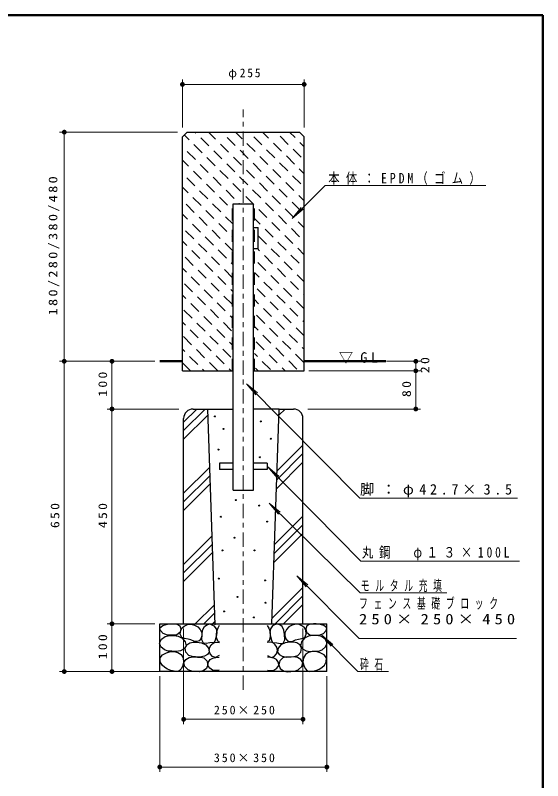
# Model space of a CAD drawing. Units: millimetres on the paper, with parts at other scales. Extents: x -385 to 0, y -5 to 267.
# Drawn here: x -110.4 to 0, y 106.7 to 267 of the extents above; entities that cross this region are included whole.
import ezdxf

# ---------------------------------------------------------------- set-up
doc = ezdxf.new("R2010")
doc.units = ezdxf.units.MM
doc.linetypes.add('USER1', pattern=[4.5, 2.5, -2])
doc.linetypes.add('USER2', pattern=[6, 3, -1, 1, -1])
doc.layers.add('LY_1', color=7, linetype='Continuous', lineweight=13)
doc.styles.add('ＭＳ ゴシック', font='')
doc.styles.get('ＭＳ ゴシック').set_extended_font_data('MS Gothic')

# ---------------------------------------------------------------- blocks, each defined once
blk = doc.blocks.new('filled_dot')
at = {"color": 0, "linetype": 'Continuous', "lineweight": -2, "const_width": 1.25}
blk.add_lwpolyline([(-0.625, 0, 1), (0.625, 0, 1)], format="xyb", close=True, dxfattribs=at)

msp = doc.modelspace()

# ---------------------------------------------------------------- linework, layer by layer
at = {"layer": 'LY_1', "lineweight": 50}
for p, q in [((0, 267), (-385, 267)), ((0, 0), (0, 267)), ((-80.201, 194.525), (-75.451, 194.525)), ((-49.951, 194.525), (-32.848, 194.525))]:
    msp.add_line(p, q, dxfattribs=at)
at = {"layer": 'LY_1'}
for p, q in [((-75.451, 243.525), (-75.451, 253.525)), ((-49.951, 243.525), (-49.951, 253.525)), ((-75.451, 252.525), (-49.951, 252.525)), ((-76.451, 242.525), (-101.201, 242.525)), ((-100.201, 194.525), (-100.201, 242.525)), ((-72.634, 242.34), (-72.819, 242.525)), ((-68.505, 241.039), (-69.991, 242.525)), ((-67.09, 242.453), (-67.162, 242.525)), ((-62.961, 241.152), (-64.334, 242.525)), ((-57.417, 241.265), (-58.677, 242.525)), ((-51.873, 241.378), (-53.02, 242.525)), ((-74.048, 240.925), (-75.049, 241.926)), ((-69.919, 239.624), (-71.616, 241.321)), ((-64.375, 239.737), (-66.072, 241.435)), ((-58.831, 239.851), (-60.528, 241.548)), ((-53.288, 239.964), (-54.985, 241.661)), ((-71.333, 238.21), (-73.03, 239.907)), ((-65.789, 238.323), (-67.486, 240.02)), ((-60.245, 238.436), (-61.943, 240.133)), ((-54.702, 238.55), (-56.399, 240.247)), ((-50.572, 237.248), (-52.269, 238.946)), ((-49.951, 239.456), (-50.855, 240.36)), ((-72.747, 236.796), (-74.444, 238.493)), ((-67.203, 236.909), (-68.9, 238.606)), ((-63.074, 235.608), (-64.771, 237.305)), ((-61.66, 237.022), (-63.357, 238.719)), ((-57.53, 235.721), (-59.227, 237.418)), ((-56.116, 237.135), (-57.813, 238.832)), ((-51.986, 235.834), (-53.684, 237.531)), ((-74.161, 235.382), (-75.451, 236.671)), ((-70.032, 234.081), (-71.729, 235.778)), ((-68.618, 235.495), (-70.315, 237.192)), ((-64.488, 234.194), (-66.185, 235.891)), ((-58.944, 234.307), (-60.641, 236.004)), ((-53.401, 234.42), (-55.098, 236.117)), ((-71.446, 232.666), (-73.143, 234.363)), ((-65.902, 232.78), (-67.599, 234.477)), ((-60.359, 232.893), (-62.056, 234.59)), ((-54.815, 233.006), (-56.512, 234.703)), ((-49.951, 233.799), (-50.968, 234.816)), ((-72.86, 231.252), (-74.557, 232.949)), ((-67.317, 231.365), (-69.014, 233.062)), ((-61.773, 231.478), (-63.47, 233.176)), ((-56.229, 231.592), (-57.926, 233.289)), ((-50.685, 231.705), (-52.382, 233.402)), ((-74.274, 229.838), (-75.451, 231.014)), ((-68.731, 229.951), (-70.428, 231.648)), ((-63.187, 230.064), (-64.884, 231.761)), ((-57.643, 230.177), (-59.34, 231.874)), ((-52.1, 230.291), (-53.797, 231.988)), ((-45.586, 231.339), (-52.487, 224.438)), ((-45.586, 231.339), (-11.919, 231.339)), ((-70.145, 228.537), (-71.842, 230.234)), ((-64.601, 228.65), (-66.298, 230.347)), ((-59.058, 228.763), (-60.755, 230.46)), ((-53.514, 228.876), (-55.211, 230.573)), ((-71.559, 227.123), (-73.256, 228.82)), ((-66.015, 227.236), (-67.713, 228.933)), ((-60.648, 227.525), (-62.169, 229.046)), ((-56.342, 226.048), (-58.039, 227.745)), ((-54.928, 227.462), (-56.625, 229.159)), ((-50.799, 226.161), (-52.496, 227.858)), ((-49.951, 228.142), (-51.081, 229.272)), ((-72.973, 225.708), (-74.67, 227.406)), ((-68.844, 224.407), (-70.541, 226.104)), ((-67.43, 225.822), (-69.127, 227.519)), ((-64.841, 226.061), (-64.997, 226.218)), ((-63.476, 227.525), (-63.583, 227.632)), ((-60.472, 227.349), (-60.561, 227.438)), ((-57.756, 224.634), (-59.454, 226.331)), ((-52.213, 224.747), (-53.91, 226.444)), ((-52.487, 224.438), (-50.559, 226.736)), ((-52.487, 224.438), (-50.189, 226.366)), ((-74.388, 224.294), (-75.451, 225.358)), ((-70.258, 222.993), (-71.955, 224.69)), ((-64.841, 223.233), (-66.411, 224.803)), ((-59.171, 223.219), (-60.561, 224.61)), ((-53.627, 223.333), (-55.324, 225.03)), ((-71.672, 221.579), (-73.369, 223.276)), ((-66.129, 221.692), (-67.826, 223.389)), ((-55.041, 221.918), (-56.738, 223.615)), ((-49.951, 222.485), (-51.195, 223.729)), ((-73.087, 220.165), (-74.784, 221.862)), ((-67.543, 220.278), (-69.24, 221.975)), ((-56.455, 220.504), (-58.152, 222.201)), ((-50.912, 220.617), (-52.609, 222.314)), ((-74.501, 218.751), (-75.451, 219.701)), ((-68.957, 218.864), (-70.654, 220.561)), ((-64.841, 220.404), (-65.11, 220.674)), ((-57.87, 219.09), (-59.561, 220.781)), ((-52.326, 219.203), (-54.023, 220.9)), ((-70.371, 217.449), (-72.068, 219.147)), ((-64.841, 217.576), (-66.525, 219.26)), ((-59.284, 217.676), (-59.733, 218.125)), ((-55.154, 216.375), (-56.851, 218.072)), ((-53.74, 217.789), (-55.437, 219.486)), ((-49.951, 216.828), (-51.308, 218.185)), ((-71.785, 216.035), (-73.483, 217.732)), ((-66.242, 216.148), (-67.939, 217.845)), ((-56.569, 214.96), (-58.266, 216.658)), ((-51.025, 215.074), (-52.722, 216.771)), ((-73.2, 214.621), (-74.897, 216.318)), ((-69.07, 213.32), (-70.767, 215.017)), ((-67.656, 214.734), (-69.353, 216.431)), ((-64.841, 214.748), (-65.224, 215.13)), ((-57.983, 213.546), (-59.68, 215.243)), ((-52.439, 213.659), (-54.136, 215.356)), ((-74.614, 213.207), (-75.451, 214.044)), ((-70.484, 211.906), (-72.181, 213.603)), ((-64.941, 212.019), (-66.638, 213.716)), ((-53.853, 212.245), (-55.55, 213.942)), ((-49.951, 214), (-50.007, 214.055)), ((-71.899, 210.492), (-73.596, 212.189)), ((-66.355, 210.605), (-68.052, 212.302)), ((-59.397, 212.132), (-60.361, 213.096)), ((-55.267, 210.831), (-56.965, 212.528)), ((-49.951, 211.171), (-51.421, 212.641)), ((-73.313, 209.077), (-75.01, 210.774)), ((-67.769, 209.19), (-69.466, 210.888)), ((-56.682, 209.417), (-58.379, 211.114)), ((-51.138, 209.53), (-52.835, 211.227)), ((-69.183, 207.776), (-70.88, 209.473)), ((-64.841, 209.091), (-65.337, 209.586)), ((-58.096, 208.003), (-59.793, 209.7)), ((-52.552, 208.116), (-54.249, 209.813)), ((-49.951, 208.343), (-50.12, 208.512)), ((-74.727, 207.663), (-75.451, 208.387)), ((-70.598, 206.362), (-72.295, 208.059)), ((-65.054, 206.475), (-66.751, 208.172)), ((-59.51, 206.588), (-60.361, 207.439)), ((-55.381, 205.287), (-57.078, 206.984)), ((-53.966, 206.701), (-55.663, 208.399)), ((-49.951, 205.514), (-51.534, 207.097)), ((-72.012, 204.948), (-73.709, 206.645)), ((-67.882, 203.647), (-69.579, 205.344)), ((-66.468, 205.061), (-68.165, 206.758)), ((-56.795, 203.873), (-58.492, 205.57)), ((-51.251, 203.986), (-52.948, 205.683)), ((-73.426, 203.534), (-75.123, 205.231)), ((-69.296, 202.233), (-70.994, 203.93)), ((-64.841, 203.434), (-65.45, 204.043)), ((-58.209, 202.459), (-59.906, 204.156)), ((-52.665, 202.572), (-54.362, 204.269)), ((-74.84, 202.119), (-75.451, 202.73)), ((-70.711, 200.818), (-72.408, 202.515)), ((-65.167, 200.931), (-66.864, 202.629)), ((-54.08, 201.158), (-55.777, 202.855)), ((-49.951, 202.686), (-50.233, 202.968)), ((-72.125, 199.404), (-73.822, 201.101)), ((-66.581, 199.517), (-68.278, 201.214)), ((-59.623, 201.045), (-60.361, 201.782)), ((-55.494, 199.744), (-57.191, 201.441)), ((-49.951, 199.858), (-51.647, 201.554)), ((-73.539, 197.99), (-75.236, 199.687)), ((-67.995, 198.103), (-69.692, 199.8)), ((-56.908, 198.329), (-58.605, 200.026)), ((-51.364, 198.442), (-53.061, 200.14)), ((-69.41, 196.689), (-71.107, 198.386)), ((-64.841, 197.777), (-65.563, 198.499)), ((-58.322, 196.915), (-60.019, 198.612)), ((-54.193, 195.614), (-55.89, 197.311)), ((-52.778, 197.028), (-54.476, 198.725)), ((-49.951, 197.029), (-50.346, 197.424)), ((-74.953, 196.576), (-75.451, 197.073)), ((-70.824, 195.275), (-72.521, 196.972)), ((-66.694, 193.974), (-68.391, 195.671)), ((-65.28, 195.388), (-66.977, 197.085)), ((-59.736, 195.501), (-60.361, 196.125)), ((-55.607, 194.2), (-57.304, 195.897)), ((-50.063, 194.313), (-51.76, 196.01)), ((-81.201, 194.525), (-101.201, 194.525)), ((-83.701, 194.525), (-101.201, 194.525)), ((-100.201, 129.525), (-100.201, 194.525)), ((-90.201, 184.525), (-90.201, 194.525)), ((-73.731, 192.525), (-75.349, 194.143)), ((-72.238, 193.86), (-73.935, 195.557)), ((-68.109, 192.559), (-69.806, 194.256)), ((-57.021, 192.786), (-58.718, 194.483)), ((-51.477, 192.899), (-53.174, 194.596)), ((-32.701, 194.525), (-25.574, 194.525)), ((-26.574, 194.525), (-26.574, 192.525)), ((-70.902, 192.525), (-71.22, 192.842)), ((-65.246, 192.525), (-65.676, 192.955)), ((-59.589, 192.525), (-60.132, 193.068)), ((-53.932, 192.525), (-54.589, 193.182)), ((-48.951, 192.525), (-25.574, 192.525)), ((-26.574, 192.525), (-26.574, 184.525)), ((-62.006, 189.827), (-60.088, 187.52)), ((-62.006, 189.827), (-59.717, 187.888)), ((-38.263, 165.862), (-62.006, 189.827)), ((-76.201, 184.525), (-91.201, 184.525)), ((-90.201, 139.525), (-90.201, 184.525)), ((-75.201, 179.994), (-70.67, 184.525)), ((-75.201, 181.79), (-72.466, 184.525)), ((-55.243, 183.25), (-53.968, 184.525)), ((-49.201, 184.525), (-25.574, 184.525)), ((-75.201, 178.198), (-70.158, 183.241)), ((-55.634, 171.546), (-50.201, 176.978)), ((-55.696, 169.688), (-50.201, 175.182)), ((-55.757, 167.83), (-50.201, 173.386)), ((-75.201, 166.884), (-69.794, 172.291)), ((-57.538, 172.392), (-55.625, 170.081)), ((-57.538, 172.392), (-55.253, 170.449)), ((-38.072, 152.667), (-57.538, 172.392)), ((-75.201, 165.088), (-69.736, 170.553)), ((-75.201, 163.292), (-69.678, 168.815)), ((-38.263, 165.862), (-5.263, 165.862)), ((-57.309, 164.799), (-55.362, 162.516)), ((-57.309, 164.799), (-54.996, 162.889)), ((-38.251, 146.038), (-57.309, 164.799)), ((-56.148, 156.126), (-50.201, 162.073)), ((-56.21, 154.268), (-50.201, 160.276)), ((-75.201, 151.978), (-69.314, 157.865)), ((-56.271, 152.41), (-50.201, 158.48)), ((-75.201, 150.182), (-69.256, 156.127)), ((-75.201, 148.386), (-69.199, 154.389)), ((-38.072, 152.667), (-4.868, 152.667)), ((-51.47, 149.608), (-49.553, 147.3)), ((-51.47, 149.608), (-49.182, 147.668)), ((-38.461, 136.469), (-51.47, 149.608)), ((-56.662, 140.706), (-50.201, 147.167)), ((-38.251, 146.038), (-20.095, 146.038)), ((-56.047, 139.525), (-50.201, 145.371)), ((-72.749, 139.525), (-68.834, 143.439)), ((-54.251, 139.525), (-50.201, 143.575)), ((-70.953, 139.525), (-68.777, 141.701)), ((-81.201, 139.525), (-91.201, 139.525)), ((-90.201, 129.525), (-90.201, 139.525)), ((-69.157, 139.525), (-68.719, 139.963)), ((-75.201, 138.525), (-75.201, 118.525)), ((-50.201, 138.525), (-50.201, 118.525)), ((-46.244, 137.147), (-44.318, 134.847)), ((-46.244, 137.147), (-43.948, 135.217)), ((-38.68, 129.57), (-46.244, 137.147)), ((-38.461, 136.469), (-5.461, 136.469)), ((-70.245, 129.525), (-101.201, 129.525)), ((-80.201, 128.525), (-80.201, 108.525)), ((-45.201, 128.525), (-45.201, 108.525)), ((-38.68, 129.57), (-32.272, 129.57)), ((-50.201, 119.525), (-75.201, 119.525)), ((-45.201, 109.525), (-80.201, 109.525))]:
    msp.add_line(p, q, dxfattribs=at)
at = {"layer": 'LY_1', "linetype": 'USER2'}
msp.add_line((-62.701, 125.687), (-62.701, 247.289), dxfattribs=at)
at = {"layer": 'LY_1', "lineweight": 25}
for p, q in [((-74.451, 242.525), (-75.451, 241.525)), ((-74.451, 242.525), (-50.951, 242.525)), ((-50.951, 242.525), (-49.951, 241.525)), ((-75.451, 192.525), (-75.451, 241.525)), ((-49.951, 192.525), (-49.951, 241.525)), ((-64.841, 167.525), (-64.841, 227.525)), ((-64.841, 227.525), (-60.561, 227.525)), ((-60.561, 167.525), (-60.561, 227.525)), ((-60.561, 222.525), (-59.561, 222.525)), ((-59.561, 218.125), (-59.561, 222.525)), ((-60.561, 218.125), (-59.561, 218.125)), ((-75.451, 192.525), (-64.841, 192.525)), ((-60.561, 192.525), (-49.951, 192.525)), ((-73.201, 184.525), (-70.201, 184.525)), ((-70.201, 184.525), (-64.841, 184.525)), ((-70.201, 184.525), (-68.698, 139.325)), ((-55.201, 184.525), (-60.561, 184.525)), ((-56.701, 139.525), (-55.201, 184.525)), ((-55.201, 184.525), (-52.201, 184.525)), ((-75.201, 139.525), (-75.201, 182.525)), ((-50.201, 139.525), (-50.201, 182.525)), ((-67.701, 173.175), (-67.701, 171.875)), ((-64.841, 173.175), (-67.701, 173.175)), ((-57.701, 173.175), (-60.561, 173.175)), ((-57.701, 173.175), (-57.701, 171.875)), ((-64.841, 171.875), (-67.701, 171.875)), ((-57.701, 171.875), (-60.561, 171.875)), ((-64.841, 167.525), (-60.561, 167.525)), ((-80.201, 129.525), (-80.201, 139.525)), ((-80.201, 139.525), (-45.201, 139.525)), ((-45.201, 129.525), (-45.201, 139.525)), ((-45.201, 129.525), (-80.201, 129.525))]:
    msp.add_line(p, q, dxfattribs=at)
at = {"layer": 'LY_1', "linetype": 'USER1'}
for p, q in [((-65.041, 192.525), (-65.041, 227.525)), ((-60.361, 192.525), (-60.361, 227.525))]:
    msp.add_line(p, q, dxfattribs=at)
at = {"layer": 'LY_1', "lineweight": 25}
for points in [[(-77.667, 137.175), (-78.605, 137.152), (-79.501, 137.522), (-80.023, 138.1), (-80.17, 138.712), (-79.581, 139.206), (-78.609, 139.43), (-77.994, 139.493), (-77.395, 139.504), (-76.604, 139.437), (-75.982, 139.108), (-75.795, 138.49), (-75.958, 137.795), (-76.701, 137.15)], [(-68.821, 135.614), (-69.738, 135.515), (-70.456, 135.402), (-71.051, 135.465), (-71.384, 136.199), (-71.349, 137.299), (-71.218, 138.223), (-70.853, 138.959), (-70.353, 139.347), (-69.738, 139.504), (-68.846, 139.133), (-68.413, 138.445), (-68.276, 137.621), (-68.364, 136.847), (-68.598, 136.11)], [(-56.581, 135.614), (-55.664, 135.515), (-54.946, 135.402), (-54.351, 135.465), (-54.018, 136.199), (-54.053, 137.299), (-54.184, 138.223), (-54.549, 138.959), (-55.049, 139.347), (-55.664, 139.504), (-56.556, 139.133), (-56.989, 138.445), (-57.126, 137.621), (-57.038, 136.847), (-56.804, 136.11)], [(-47.735, 137.175), (-46.797, 137.152), (-45.901, 137.522), (-45.379, 138.1), (-45.232, 138.712), (-45.821, 139.206), (-46.793, 139.43), (-47.408, 139.493), (-48.007, 139.504), (-48.798, 139.437), (-49.42, 139.108), (-49.607, 138.49), (-49.444, 137.795), (-48.701, 137.15)], [(-73.083, 135.862), (-73.657, 136.136), (-74.273, 136.333), (-74.987, 136.416), (-75.586, 136.63), (-75.898, 137.337), (-75.784, 138.216), (-75.5, 138.698), (-75.09, 139.058), (-74.402, 139.374), (-73.653, 139.455), (-72.91, 139.268), (-72.241, 138.86), (-71.717, 138.326), (-71.398, 137.671), (-71.366, 137.01), (-71.597, 136.382), (-71.963, 135.993), (-72.439, 135.788)], [(-52.319, 135.862), (-51.745, 136.136), (-51.129, 136.333), (-50.415, 136.416), (-49.816, 136.63), (-49.504, 137.337), (-49.618, 138.216), (-49.902, 138.698), (-50.312, 139.058), (-51, 139.374), (-51.749, 139.455), (-52.491, 139.268), (-53.161, 138.86), (-53.685, 138.326), (-54.004, 137.671), (-54.036, 137.01), (-53.805, 136.382), (-53.439, 135.993), (-52.963, 135.788)], [(-77.667, 133.83), (-78.444, 133.817), (-79.204, 134.053), (-79.944, 134.676), (-80.244, 135.49), (-79.861, 136.28), (-79.055, 136.853), (-78.168, 137.096), (-77.271, 137.101), (-76.358, 136.95), (-75.512, 136.531), (-74.862, 135.781), (-74.694, 134.92), (-75.119, 134.297), (-75.858, 133.88), (-76.775, 133.709)], [(-47.735, 133.83), (-46.958, 133.817), (-46.198, 134.053), (-45.458, 134.676), (-45.158, 135.49), (-45.541, 136.28), (-46.347, 136.853), (-47.234, 137.096), (-48.131, 137.101), (-49.044, 136.95), (-49.89, 136.531), (-50.54, 135.781), (-50.708, 134.92), (-50.283, 134.297), (-49.543, 133.88), (-48.627, 133.709)], [(-72.736, 132.641), (-73.436, 132.649), (-74.099, 132.889), (-74.728, 133.576), (-74.892, 134.45), (-74.549, 135.098), (-73.926, 135.54), (-73.195, 135.705), (-72.439, 135.689), (-71.471, 135.55), (-70.581, 135.119), (-69.968, 134.39), (-69.837, 133.582), (-70.223, 133.096), (-70.853, 132.765), (-71.806, 132.557)], [(-52.666, 132.641), (-51.965, 132.649), (-51.303, 132.889), (-50.673, 133.576), (-50.51, 134.45), (-50.853, 135.098), (-51.476, 135.54), (-52.207, 135.705), (-52.963, 135.689), (-53.931, 135.55), (-54.821, 135.119), (-55.434, 134.39), (-55.565, 133.582), (-55.179, 133.096), (-54.549, 132.765), (-53.595, 132.557)], [(-77.147, 129.593), (-77.867, 129.766), (-78.559, 130.039), (-79.158, 130.368), (-79.674, 130.832), (-80.089, 131.596), (-80.12, 132.393), (-79.623, 133.029), (-78.807, 133.458), (-77.971, 133.7), (-77.153, 133.742), (-76.379, 133.533), (-75.723, 133.07), (-75.289, 132.418), (-75.203, 131.519), (-75.462, 130.584), (-75.723, 130.066), (-76.106, 129.692), (-76.609, 129.553)], [(-48.255, 129.593), (-47.534, 129.766), (-46.843, 130.039), (-46.243, 130.368), (-45.727, 130.832), (-45.312, 131.596), (-45.281, 132.393), (-45.779, 133.029), (-46.595, 133.458), (-47.431, 133.7), (-48.249, 133.742), (-49.023, 133.533), (-49.679, 133.07), (-50.113, 132.418), (-50.199, 131.519), (-49.94, 130.584), (-49.678, 130.066), (-49.296, 129.692), (-48.793, 129.553)], [(-72.662, 129.567), (-73.457, 129.598), (-74.223, 129.889), (-74.936, 130.566), (-75.165, 131.401), (-74.768, 132.044), (-74.05, 132.466), (-73.188, 132.596), (-72.315, 132.565), (-71.612, 132.554), (-70.952, 132.392), (-70.323, 131.777), (-70.11, 130.93), (-70.435, 130.199), (-71.101, 129.691), (-71.877, 129.498)], [(-52.74, 129.567), (-51.945, 129.598), (-51.179, 129.889), (-50.466, 130.566), (-50.237, 131.401), (-50.634, 132.044), (-51.352, 132.466), (-52.214, 132.596), (-53.087, 132.565), (-53.79, 132.554), (-54.45, 132.392), (-55.079, 131.777), (-55.292, 130.93), (-54.967, 130.199), (-54.301, 129.691), (-53.525, 129.498)]]:
    msp.add_lwpolyline(points, close=True, dxfattribs=at)
for points in [[(-67.731, 139.182), (-68.04, 138.631), (-68.251, 138.042), (-68.35, 137.409), (-68.351, 136.729), (-68.103, 135.961), (-67.781, 135.837)], [(-57.671, 139.182), (-57.362, 138.631), (-57.151, 138.042), (-57.052, 137.409), (-57.051, 136.729), (-57.299, 135.961), (-57.621, 135.837)], [(-67.756, 132.913), (-68.524, 132.442), (-69.157, 132.657), (-69.639, 133.235), (-69.833, 133.944), (-69.713, 134.648), (-69.406, 135.156), (-68.945, 135.515), (-68.336, 135.658), (-67.706, 135.589)], [(-57.646, 132.913), (-56.878, 132.442), (-56.245, 132.657), (-55.763, 133.235), (-55.569, 133.944), (-55.689, 134.648), (-55.996, 135.156), (-56.457, 135.515), (-57.066, 135.658), (-57.696, 135.589)], [(-67.756, 129.791), (-68.433, 129.712), (-69.119, 129.841), (-69.745, 130.209), (-70.11, 130.782), (-70.051, 131.451), (-69.664, 132.021), (-69.083, 132.317), (-68.425, 132.442), (-67.756, 132.517)], [(-57.646, 129.791), (-56.969, 129.712), (-56.283, 129.841), (-55.657, 130.209), (-55.292, 130.782), (-55.351, 131.451), (-55.738, 132.021), (-56.319, 132.317), (-56.977, 132.442), (-57.646, 132.517)]]:
    msp.add_lwpolyline(points, dxfattribs=at)
for centre in [(-68.634, 182.977), (-59.045, 181.922), (-66.876, 180.351), (-56.958, 178.288), (-67.907, 176.013), (-59.233, 174.419), (-64.293, 165.444), (-59.354, 164.296), (-67.386, 161.952), (-57.708, 160.954), (-64.542, 157.562), (-67.086, 154.918), (-60.352, 154.918), (-67.854, 148.988), (-58.152, 148.62), (-63.935, 145.156), (-58.025, 143.949), (-66.736, 142.118), (-60.487, 140.855)]:
    msp.add_circle(centre, 0.1, dxfattribs=at)
for centre, start, end in [((-73.201, 182.525), 90, 180), ((-52.201, 182.525), 0, 90)]:
    msp.add_arc(centre, 2, start, end, dxfattribs=at)

# ---------------------------------------------------------------- block references
at = {"layer": 'LY_1', "xscale": 0.4, "yscale": 0.4}
for p in [(-75.451, 252.525), (-75.201, 119.525), (-80.201, 109.525)]:
    msp.add_blockref('filled_dot', p, dxfattribs=at)
for p, rotation in [((-49.951, 252.525), 180), ((-100.201, 242.525), 270), ((-100.201, 194.525), 270), ((-100.201, 194.525), 90), ((-90.201, 194.525), 270), ((-26.574, 194.525), 270), ((-26.574, 192.525), 270), ((-26.574, 192.525), 90), ((-90.201, 184.525), 270), ((-90.201, 184.525), 90), ((-26.574, 184.525), 90), ((-90.201, 139.525), 270), ((-90.201, 139.525), 90), ((-100.201, 129.525), 90), ((-90.201, 129.525), 90), ((-50.201, 119.525), 180), ((-45.201, 109.525), 180)]:
    msp.add_blockref('filled_dot', p, dxfattribs=dict(at, rotation=rotation))

# ---------------------------------------------------------------- texts
at = {"layer": 'LY_1', "style": 'ＭＳ ゴシック'}
for s, insert, char_height, attachment_point in [('\\T1.33;\\W0.95;φ255', (-62.272, 253.525), 1.833, 8), ('\\T1.54;\\W0.8;本体：EPDM（ゴム）', (-44.919, 231.489), 2.199, 7), ('\\T1.5;▽GL', (-42.701, 194.025), 2.199, 7), ('\\T1.5;脚：φ42.7×3.5', (-38.263, 166.012), 2.199, 7), ('\\T1.5;\\W0.8;丸鋼\u3000φ１３×100L', (-37.868, 152.817), 2.199, 7), ('\\T1.64;\\W0.6;モルタル充填', (-38.095, 146.188), 2.199, 7), ('\\T1.64;\\W0.6;フェンス基礎ブロック', (-38.461, 144.919), 2.199, 1), ('\\T1.5;\\W1.15;250×250×450', (-38.461, 141.619), 2.199, 1), ('\\T1.64;\\W0.6;砕石', (-38.272, 129.72), 2.199, 7), ('\\T1.32;250×250', (-62.276, 120.525), 1.833, 8), ('\\T1.32;350×350', (-62.276, 110.525), 1.833, 8)]:
    msp.add_mtext(s, dxfattribs=dict(at, insert=insert, char_height=char_height, attachment_point=attachment_point))
at = {"layer": 'LY_1', "char_height": 1.833, "rotation": 90, "style": 'ＭＳ ゴシック'}
for s, insert, attachment_point in [('\\T1.32;\\W1.2;180/280/380/480', (-101.201, 218.945), 8), ('\\T1.34;\\W1.15;20', (-25.574, 193.953), 2), ('\\T1.33;\\W1.15;100', (-91.201, 189.953), 8), ('\\T1.34;\\W1.15;80', (-27.574, 188.953), 8), ('\\T1.33;\\W1.15;650', (-101.201, 162.44), 8), ('\\T1.33;\\W1.15;450', (-91.201, 162.44), 8), ('\\T1.33;\\W1.15;100', (-91.201, 134.953), 8)]:
    msp.add_mtext(s, dxfattribs=dict(at, insert=insert, attachment_point=attachment_point))

doc.saveas('drawing.dxf')
